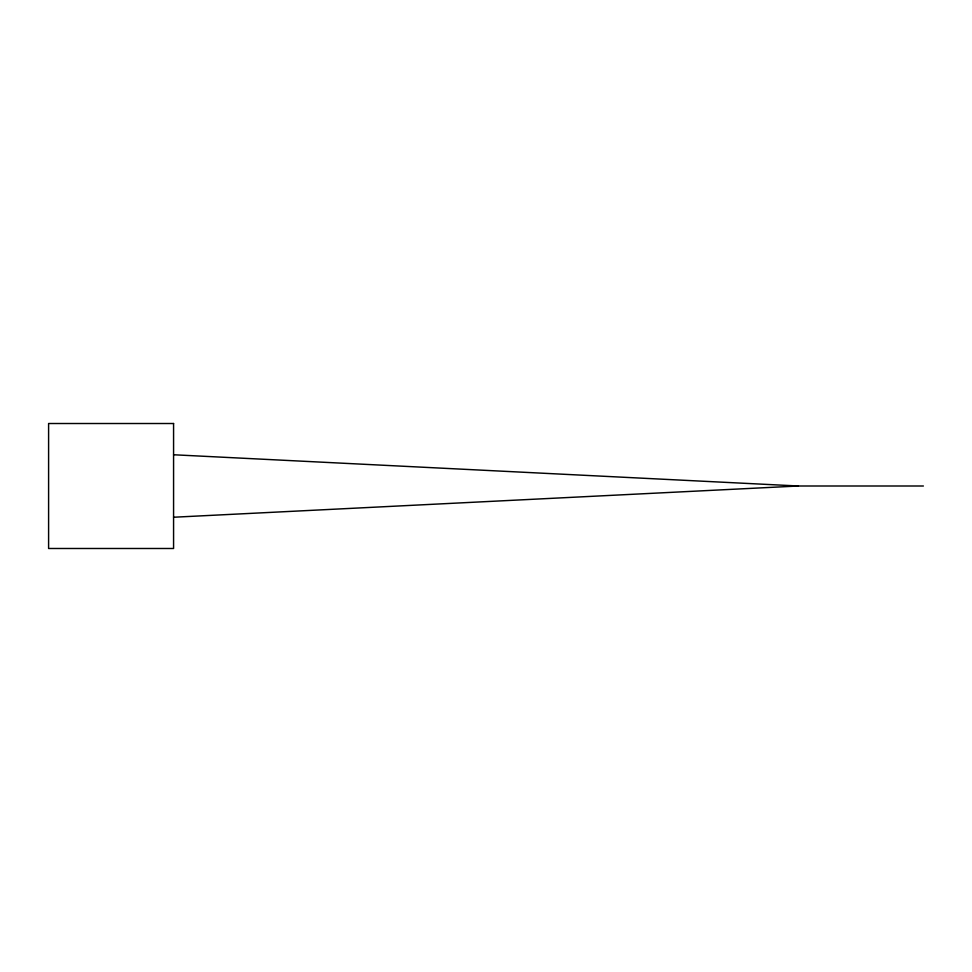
<?xml version="1.0" encoding="UTF-8"?>
<svg xmlns="http://www.w3.org/2000/svg" width="972" height="972" viewBox="0 0 972 972"><rect width="100%" height="100%" fill="white"/><g stroke="black" fill="none" stroke-linecap="round" stroke-linejoin="round"><path stroke-width="1.46" d="M173.575 517.238L798.425 486L923.4 486M173.575 454.762L798.425 486M173.575 423.513L48.6 423.513L48.6 548.487L173.575 548.487L173.575 423.513"/></g></svg>
